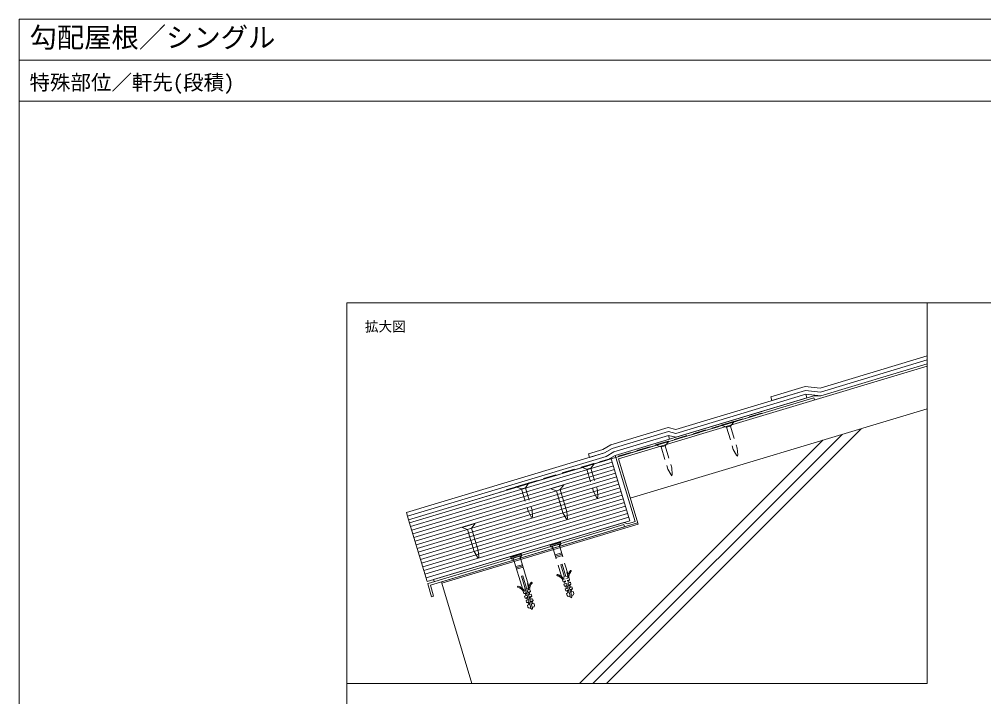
# Model space of a CAD drawing. Units: millimetres, scale not verified. Extents: x -1380 to 1380, y -955 to 955.
# Drawn here: x -1380 to 33, y -37 to 955 of the extents above; entities that cross this region are included whole.
import ezdxf
from ezdxf.enums import TextEntityAlignment as Align

# ---------------------------------------------------------------- set-up
doc = ezdxf.new("R2010")
doc.units = ezdxf.units.MM
doc.header["$LTSCALE"] = 3
doc.linetypes.add('USER2', pattern=[9.525, 6.35, -3.175])
for name, color, linetype, lineweight in [('0-0_0', 7, 'Continuous', 18), ('0-1_KUTAI', 3, 'Continuous', 18), ('0-2_MOJI', 7, 'Continuous', 18), ('0-3_single', 6, 'Continuous', 18), ('0-4_BOUSUI', 1, 'Continuous', 18), ('0-5_HATCH', 9, 'Continuous', 18), ('0-6_KANAMONO', 4, 'Continuous', 18), ('0-7_KANAMONO_SCREW', 4, 'USER2', 18), ('0-8_WAKU', 7, 'Continuous', 18)]:
    doc.layers.add(name, color=color, linetype=linetype, lineweight=lineweight)
doc.styles.add('ＭＳ ゴシック', font='')
doc.styles.get('ＭＳ ゴシック').set_extended_font_data('MS Gothic')

msp = doc.modelspace()

# ---------------------------------------------------------------- linework, layer by layer
at = {"layer": '0-0_0'}
msp.add_line((-1379.957, 895.031), (1380.043, 895.031), dxfattribs=at)
at = {"layer": '0-1_KUTAI'}
for p, q in [((-502.409, 311.483), (-49.955, 447.219)), ((-485.168, 254.013), (-49.955, 384.577)), ((-716.861, -17.707), (-761.022, 129.496))]:
    msp.add_line(p, q, dxfattribs=at)
msp.add_lwpolyline([(-761.022, 129.496), (-473.674, 215.7), (-502.409, 311.483)], dxfattribs=at)
at = {"layer": '0-3_single'}
for p, q in [((-808.339, 217.616), (-511.413, 306.694)), ((-806.73, 212.252), (-509.804, 301.33)), ((-805.121, 206.888), (-508.195, 295.966)), ((-803.512, 201.525), (-506.585, 290.602)), ((-801.902, 196.161), (-504.976, 285.239)), ((-800.293, 190.797), (-503.367, 279.875)), ((-798.684, 185.433), (-501.758, 274.511)), ((-797.075, 180.069), (-500.149, 269.147)), ((-795.466, 174.705), (-498.54, 263.783)), ((-793.857, 169.342), (-496.93, 258.419)), ((-792.247, 163.978), (-495.321, 253.056)), ((-790.638, 158.614), (-493.712, 247.692)), ((-789.029, 153.25), (-492.103, 242.328)), ((-787.42, 147.886), (-490.494, 236.964)), ((-785.811, 142.522), (-488.885, 231.6)), ((-784.202, 137.159), (-487.276, 226.236))]:
    msp.add_line(p, q, dxfattribs=at)
for points in [[(-49.955, 456.198), (-206.45, 409.249), (-228.5, 411.613), (-418.531, 354.604), (-429.431, 357.18), (-513.71, 331.897), (-525.003, 325.377), (-546.412, 318.954), (-544.803, 313.59), (-522.769, 320.2), (-511.476, 326.72), (-429.259, 351.385), (-418.359, 348.809), (-227.973, 405.925), (-205.923, 403.561), (-49.955, 450.351)], [(-49.955, 456.198), (-206.45, 409.249), (-228.5, 411.613), (-277.473, 396.921), (-279.082, 402.285), (-229.026, 417.302), (-206.977, 414.938), (-49.955, 462.045)]]:
    msp.add_lwpolyline(points, dxfattribs=at)
for points in [[(-226.364, 400.561), (-418.187, 343.014), (-429.087, 345.59), (-509.241, 321.544), (-520.534, 315.024), (-811.385, 227.769), (-812.994, 233.133), (-522.769, 320.2), (-511.476, 326.72), (-429.259, 351.385), (-418.359, 348.809), (-227.973, 405.925)], [(-809.776, 222.405), (-518.3, 309.848), (-507.007, 316.368), (-427.478, 340.227), (-429.087, 345.59), (-509.241, 321.544), (-520.534, 315.024), (-811.385, 227.769)], [(-782.593, 131.795), (-485.666, 220.873), (-512.85, 311.483), (-809.776, 222.405)]]:
    msp.add_lwpolyline(points, close=True, dxfattribs=at)
at = {"layer": '0-4_BOUSUI'}
for p, q in [((-215.923, 400.561), (-215.061, 397.687)), ((-507.007, 316.368), (-506.145, 313.494)), ((-773.014, 134.668), (-772.152, 131.795))]:
    msp.add_line(p, q, dxfattribs=at)
for points in [[(-507.007, 316.368), (-216.364, 403.561), (-205.923, 403.561), (-49.955, 450.351)], [(-773.014, 134.668), (-494.429, 218.244), (-488.799, 216.383), (-477.985, 219.627), (-506.145, 313.494), (-215.923, 400.561)]]:
    msp.add_lwpolyline(points, dxfattribs=at)
msp.add_lwpolyline([(-761.022, 129.496), (-473.674, 215.7), (-474.249, 217.616), (-761.597, 131.412)], close=True, dxfattribs=at)
at = {"layer": '0-5_HATCH'}
for p, q in [((-519.888, -17.707), (-146.595, 355.585)), ((-539.687, -17.707), (-174.879, 347.1)), ((-559.486, -17.707), (-203.164, 338.615))]:
    msp.add_line(p, q, dxfattribs=at)
at = {"layer": '0-6_KANAMONO', "linetype": 'USER2'}
msp.add_lwpolyline([(-675.68, 262.634), (-292.55, 377.573), (-292.779, 378.339), (-675.91, 263.4)], close=True, dxfattribs=at)
at = {"layer": '0-6_KANAMONO'}
msp.add_lwpolyline([(-781.558, 128.347), (-775.933, 109.597), (-773.06, 110.459), (-777.88, 126.527), (-493.406, 211.869), (-494.383, 215.126), (-781.156, 129.094)], dxfattribs=at)
msp.add_arc((-780.983, 128.519), 0.6, 106.69924, 196.69924, dxfattribs=at)
at = {"layer": '0-7_KANAMONO_SCREW'}
for p, q in [((-352.08, 360.549), (-332.923, 366.296)), ((-343.907, 357.668), (-352.08, 360.549)), ((-338.16, 359.392), (-343.907, 357.668)), ((-343.907, 357.668), (-334.189, 325.272)), ((-332.923, 366.296), (-338.16, 359.392)), ((-338.16, 359.392), (-328.442, 326.996)), ((-447.863, 331.814), (-428.706, 337.561)), ((-439.69, 328.933), (-447.863, 331.814)), ((-433.943, 330.657), (-439.69, 328.933)), ((-439.69, 328.933), (-429.971, 296.537)), ((-428.706, 337.561), (-433.943, 330.657)), ((-433.943, 330.657), (-424.224, 298.261)), ((-334.189, 325.272), (-329.575, 316.854)), ((-328.442, 326.996), (-327.659, 317.429)), ((-329.575, 316.854), (-328.134, 315.531)), ((-327.659, 317.429), (-328.134, 315.531)), ((-556.816, 299.128), (-537.659, 304.875)), ((-548.643, 296.247), (-556.816, 299.128)), ((-542.896, 297.971), (-548.643, 296.247)), ((-537.659, 304.875), (-542.896, 297.971)), ((-542.896, 297.971), (-533.178, 265.575)), ((-424.224, 298.261), (-423.442, 288.694)), ((-548.643, 296.247), (-538.925, 263.851)), ((-429.971, 296.537), (-425.358, 288.119)), ((-425.358, 288.119), (-423.917, 286.797)), ((-423.442, 288.694), (-423.917, 286.797)), ((-652.598, 270.394), (-633.442, 276.141)), ((-644.426, 267.512), (-652.598, 270.394)), ((-638.679, 269.236), (-644.426, 267.512)), ((-633.442, 276.141), (-638.679, 269.236)), ((-638.679, 269.236), (-628.96, 236.841)), ((-644.426, 267.512), (-634.707, 235.117)), ((-538.925, 263.851), (-534.311, 255.433)), ((-534.311, 255.433), (-532.87, 254.111)), ((-533.178, 265.575), (-532.395, 256.008)), ((-532.395, 256.008), (-532.87, 254.111)), ((-634.707, 235.117), (-630.094, 226.698)), ((-630.094, 226.698), (-628.653, 225.376)), ((-628.96, 236.841), (-628.178, 227.273)), ((-628.178, 227.273), (-628.653, 225.376)), ((-595.223, 170.884), (-585.644, 173.757)), ((-594.648, 168.968), (-585.07, 171.842)), ((-594.073, 167.052), (-584.495, 169.926)), ((-582.388, 135.061), (-580.472, 135.636)), ((-581.238, 131.23), (-580.376, 128.356)), ((-576.641, 136.785), (-578.556, 136.21)), ((-579.418, 118.203), (-577.215, 117.82)), ((-573.384, 118.97), (-571.469, 119.544)), ((-572.522, 116.096), (-568.691, 117.245))]:
    msp.add_line(p, q, dxfattribs=at)
at = {"layer": '0-7_KANAMONO_SCREW', "linetype": 'Continuous'}
for p, q in [((-601.456, 267.57), (-582.3, 273.317)), ((-582.3, 273.317), (-587.537, 266.413)), ((-593.284, 264.689), (-601.456, 267.57)), ((-587.537, 266.413), (-593.284, 264.689)), ((-593.284, 264.689), (-583.565, 232.293)), ((-587.537, 266.413), (-577.818, 234.017)), ((-583.565, 232.293), (-578.952, 223.875)), ((-577.818, 234.017), (-577.036, 224.45)), ((-578.952, 223.875), (-577.511, 222.552)), ((-577.036, 224.45), (-577.511, 222.552)), ((-723.308, 208.141), (-731.481, 211.023)), ((-717.561, 209.865), (-723.308, 208.141)), ((-723.308, 208.141), (-713.59, 175.746)), ((-717.561, 209.865), (-707.843, 177.47)), ((-713.59, 175.746), (-708.976, 167.328)), ((-707.843, 177.47), (-707.061, 167.903)), ((-708.976, 167.328), (-707.535, 166.005)), ((-707.061, 167.903), (-707.535, 166.005)), ((-652.692, 153.643), (-643.114, 156.516)), ((-652.117, 151.727), (-642.539, 154.601)), ((-651.543, 149.812), (-641.965, 152.685)), ((-639.857, 117.82), (-637.942, 118.395)), ((-638.708, 113.989), (-637.846, 111.115)), ((-634.11, 119.544), (-636.026, 118.97)), ((-636.888, 100.962), (-634.685, 100.579)), ((-630.854, 101.729), (-628.938, 102.303)), ((-629.992, 98.855), (-626.16, 100.005))]:
    msp.add_line(p, q, dxfattribs=at)
for points in [[(-731.481, 211.023), (-712.325, 216.77), (-717.561, 209.865)], [(-659.876, 167.148), (-659.991, 167.531), (-644.666, 172.129), (-644.551, 171.746)], [(-659.301, 165.233), (-659.876, 167.148), (-644.551, 171.746), (-643.976, 169.83)], [(-646.275, 167.052), (-643.976, 169.83), (-659.301, 165.233), (-655.853, 164.179)], [(-656.428, 166.095), (-642.635, 120.119), (-638.804, 121.268)], [(-646.849, 168.968), (-633.057, 122.992), (-636.888, 121.843)], [(-635.739, 97.131), (-634.877, 94.258), (-633.344, 92.629), (-630.471, 93.491), (-644.263, 139.467), (-642.348, 140.042), (-628.555, 94.066), (-625.681, 94.928), (-625.298, 97.131), (-626.16, 100.005), (-629.992, 98.855)], [(-633.934, 122.729), (-635.658, 128.476), (-635.068, 129.697)], [(-637.08, 115.521), (-640.911, 114.372), (-641.773, 117.245), (-641.442, 117.345)], [(-640.911, 114.372), (-638.708, 113.989), (-636.792, 114.564), (-638.708, 113.989), (-636.792, 114.564)], [(-635.164, 116.096), (-631.333, 117.245), (-632.195, 120.119), (-632.526, 120.02)], [(-634.877, 115.138), (-632.961, 115.713), (-632.099, 112.839)], [(-634.015, 112.265), (-630.183, 113.414), (-629.321, 110.541)], [(-631.333, 117.245), (-632.961, 115.713), (-632.961, 115.713)], [(-635.068, 108.817), (-638.899, 107.667), (-639.762, 110.541), (-635.93, 111.69)], [(-638.899, 107.667), (-636.696, 107.284), (-635.834, 104.411)], [(-633.057, 102.112), (-636.888, 100.962), (-637.75, 103.836), (-633.919, 104.985)], [(-634.781, 107.859), (-636.696, 107.284), (-634.781, 107.859)], [(-633.823, 97.706), (-634.685, 100.579), (-632.769, 101.154)], [(-633.153, 109.391), (-629.321, 110.541), (-630.95, 109.008), (-630.087, 106.135)], [(-630.95, 109.008), (-632.865, 108.433), (-630.95, 109.008)], [(-632.003, 105.56), (-628.172, 106.709), (-627.31, 103.836), (-631.141, 102.686)], [(-627.31, 103.836), (-628.938, 102.303), (-628.076, 99.43)], [(-631.907, 98.28), (-635.739, 97.131), (-631.907, 98.28)], [(-631.428, 93.204), (-628.651, 90.905), (-627.597, 94.353)]]:
    msp.add_lwpolyline(points, dxfattribs=at)
at = {"layer": '0-7_KANAMONO_SCREW'}
for points in [[(-602.406, 184.389), (-602.521, 184.772), (-587.196, 189.37), (-587.081, 188.987)], [(-601.832, 182.473), (-602.406, 184.389), (-587.081, 188.987), (-586.506, 187.071)], [(-588.805, 184.293), (-586.506, 187.071), (-601.832, 182.473), (-598.383, 181.42)], [(-589.38, 186.209), (-575.587, 140.233), (-579.418, 139.084)], [(-598.958, 183.335), (-585.165, 137.36), (-581.334, 138.509)], [(-578.269, 114.372), (-577.407, 111.498), (-575.875, 109.87), (-573.001, 110.732), (-586.794, 156.708), (-584.878, 157.283), (-571.085, 111.307), (-568.212, 112.169), (-567.829, 114.372), (-568.691, 117.245), (-572.522, 116.096)], [(-576.464, 139.97), (-578.188, 145.717), (-577.599, 146.938)], [(-579.61, 132.762), (-583.441, 131.613), (-584.303, 134.486), (-583.972, 134.586)], [(-583.441, 131.613), (-581.238, 131.23), (-579.323, 131.804), (-581.238, 131.23), (-579.323, 131.804)], [(-577.599, 126.057), (-581.43, 124.908), (-582.292, 127.782), (-578.461, 128.931)], [(-577.694, 133.337), (-573.863, 134.486), (-574.725, 137.36), (-575.056, 137.26)], [(-577.407, 132.379), (-575.491, 132.954), (-574.629, 130.08)], [(-576.545, 129.506), (-572.714, 130.655), (-571.852, 127.782)], [(-575.683, 126.632), (-571.852, 127.782), (-573.48, 126.249), (-572.618, 123.376)], [(-573.863, 134.486), (-575.491, 132.954), (-575.491, 132.954)], [(-581.43, 124.908), (-579.227, 124.525), (-578.365, 121.651)], [(-575.587, 119.353), (-579.418, 118.203), (-580.281, 121.077), (-576.449, 122.226)], [(-577.311, 125.1), (-579.227, 124.525), (-577.311, 125.1)], [(-574.438, 115.521), (-578.269, 114.372), (-574.438, 115.521)], [(-576.353, 114.947), (-577.215, 117.82), (-575.3, 118.395)], [(-573.48, 126.249), (-575.396, 125.674), (-573.48, 126.249)], [(-574.534, 122.801), (-570.702, 123.95), (-569.84, 121.077), (-573.672, 119.927)], [(-569.84, 121.077), (-571.469, 119.544), (-570.606, 116.671)], [(-573.959, 110.445), (-571.181, 108.146), (-570.128, 111.594)]]:
    msp.add_lwpolyline(points, dxfattribs=at)
for centre, radius, start, end in [((-591.659, 141.226), 0.9, 101.0172, 226.65394), ((-595.542, 127.287), 15.28, 30.58391, 75.946), ((-561.379, 137.535), 15.28, 137.45249, 182.81458), ((-561.379, 137.535), 13.68, 137.20552, 181.15186), ((-572.294, 147.035), 0.9, 346.74455, 112.38128), ((-595.542, 127.287), 13.68, 32.24662, 76.19297)]:
    msp.add_arc(centre, radius, start, end, dxfattribs=at)
at = {"layer": '0-7_KANAMONO_SCREW', "linetype": 'Continuous'}
for centre, radius, start, end in [((-618.849, 120.295), 15.28, 137.45249, 182.81458), ((-618.849, 120.295), 13.68, 137.20552, 181.15186), ((-629.763, 129.795), 0.9, 346.74455, 112.38128), ((-649.129, 123.985), 0.9, 101.0172, 226.65394), ((-653.011, 110.046), 13.68, 32.24662, 76.19297), ((-653.011, 110.046), 15.28, 30.58391, 75.946)]:
    msp.add_arc(centre, radius, start, end, dxfattribs=at)
at = {"layer": '0-8_WAKU'}
for points in [[(-1379.957, -954.969), (1380.043, -954.969), (1380.043, 955.031), (-1379.957, 955.031)], [(1380.043, 835.031), (-1379.957, 835.031), (-1379.957, 955.031), (1380.043, 955.031)], [(-899.957, -659.969), (900.043, -659.969), (900.043, 540.031), (-899.957, 540.031)], [(-899.957, -17.707), (-49.955, -17.707), (-49.955, 540.031), (-899.957, 540.031)]]:
    msp.add_lwpolyline(points, close=True, dxfattribs=at)

# ---------------------------------------------------------------- texts
at = {"layer": '0-2_MOJI', "style": 'ＭＳ ゴシック'}
msp.add_text('拡大図', height=14.66, dxfattribs=at).set_placement((-873.77, 493.449), align=Align.BOTTOM_LEFT)
at = {"layer": '0-8_WAKU', "style": 'ＭＳ ゴシック'}
for s, height, p in [('勾配屋根／シングル', 29.33, (-1364.957, 905.031)), ('特殊部位／軒先(段積)', 21.99, (-1364.957, 845.031))]:
    msp.add_text(s, height=height, dxfattribs=at).set_placement(p, align=Align.BOTTOM_LEFT)

doc.saveas('drawing.dxf')
